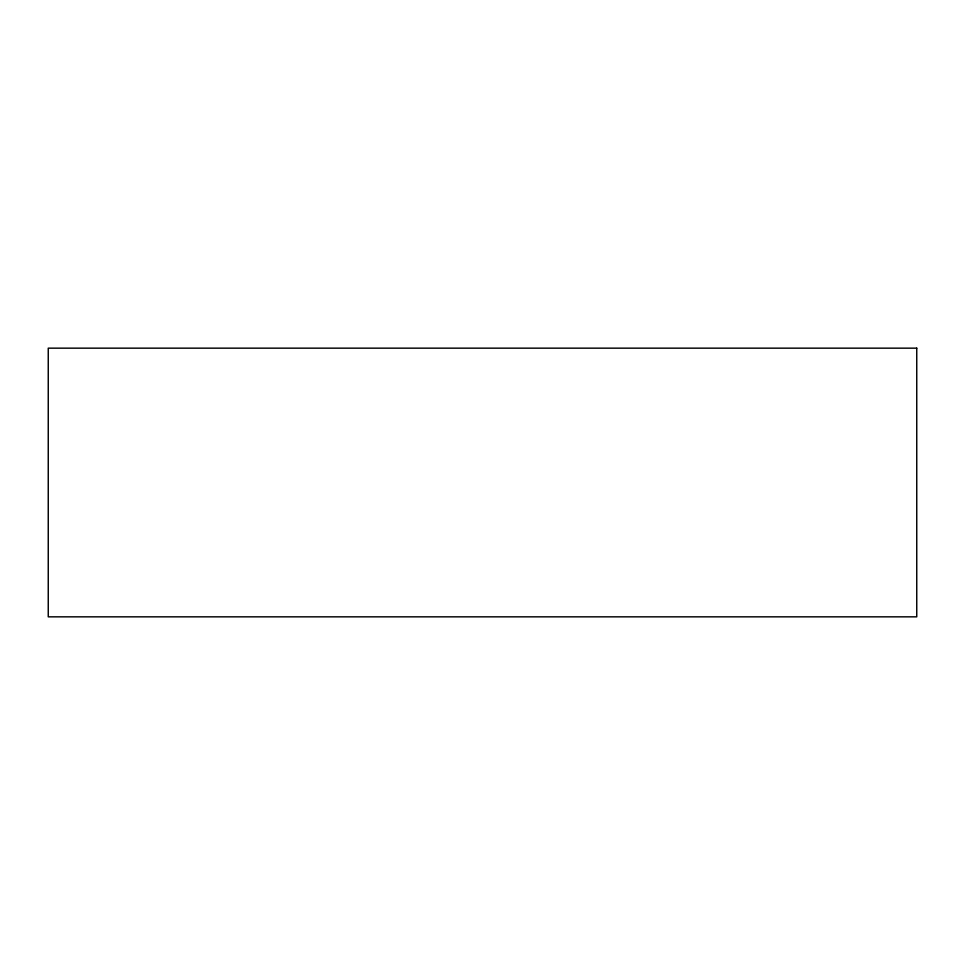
<?xml version="1.0" encoding="UTF-8"?>
<svg xmlns="http://www.w3.org/2000/svg" width="965" height="965" viewBox="0 0 965 965"><rect width="100%" height="100%" fill="white"/><g stroke="black" fill="none" stroke-linecap="round" stroke-linejoin="round"><path stroke-width="1.45" d="M916.75 348.16L48.25 348.16L48.25 616.84L916.75 616.84L916.75 348.16"/></g></svg>
